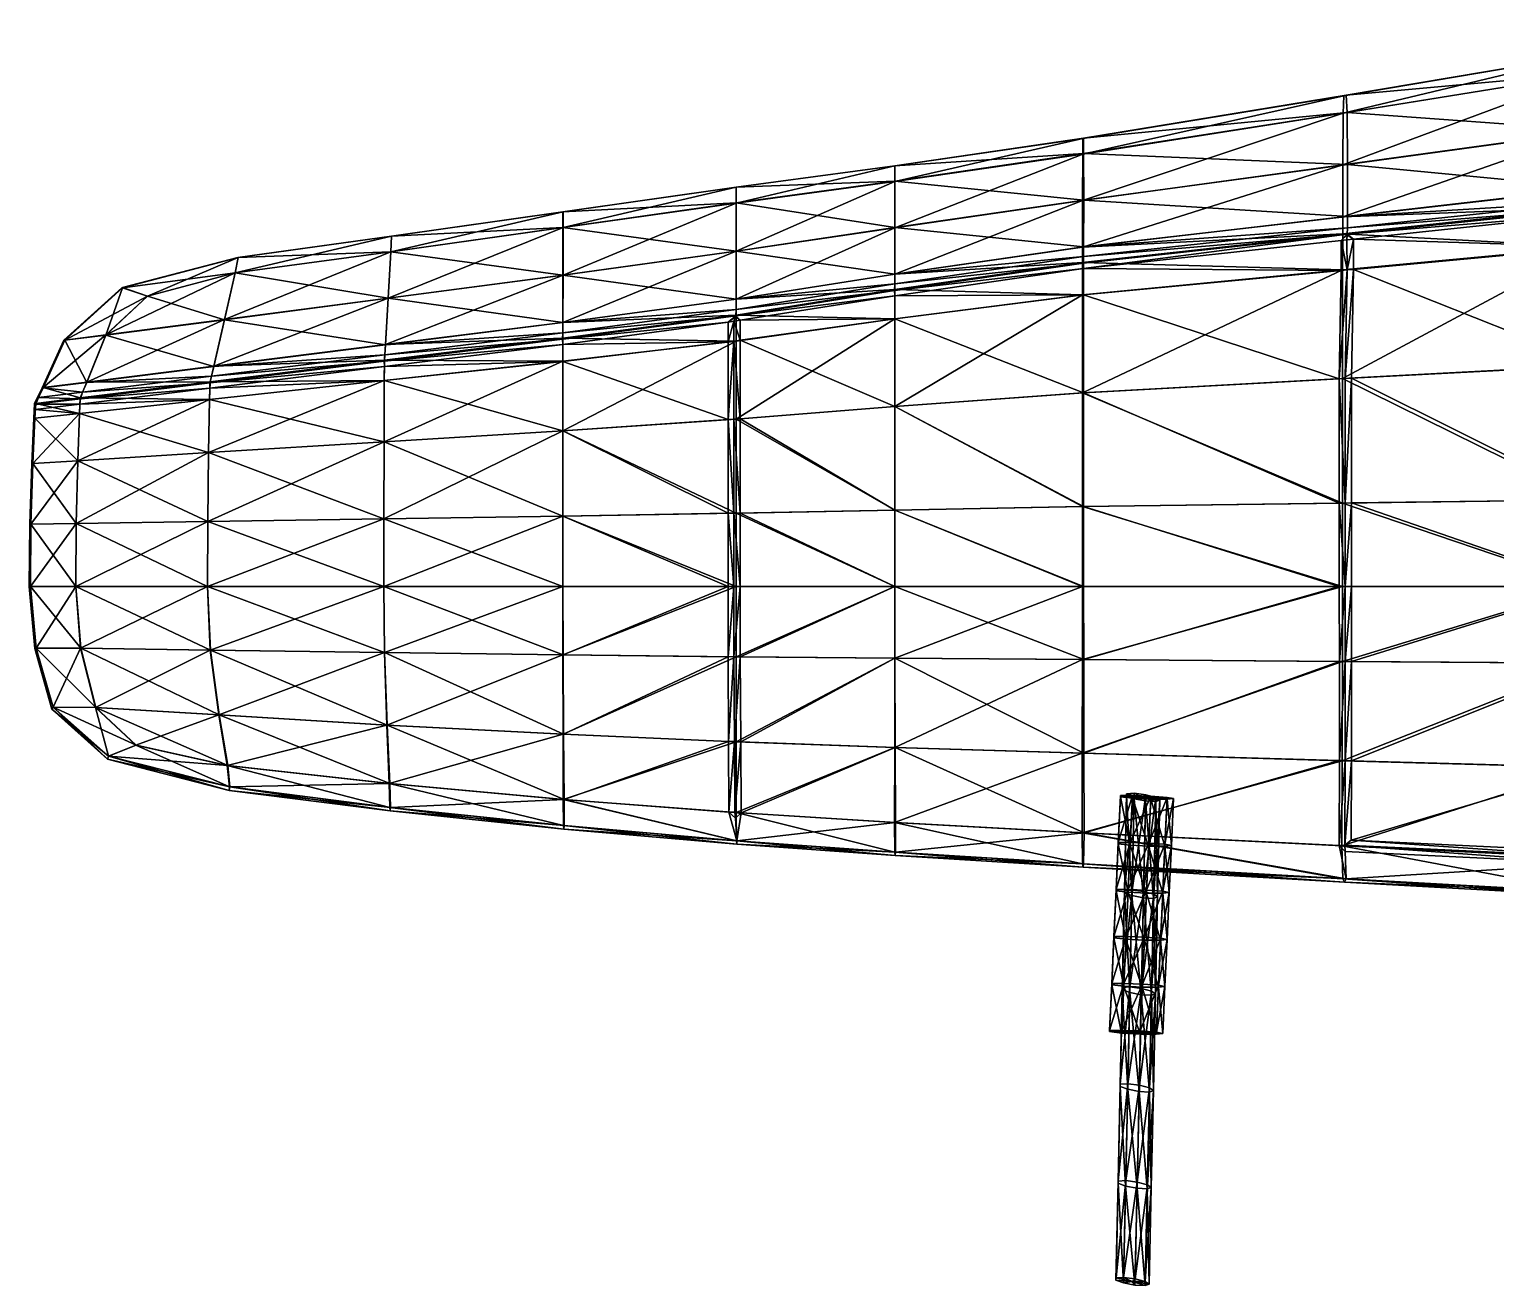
# Model space of a CAD drawing. Header units: centimetres. Extents: x -517 to 535, y -790 to 155.
# Drawn here: x -517 to -159, y -660.5 to -353.7 of the extents above; entities that cross this region are included whole.
import ezdxf

# ---------------------------------------------------------------- set-up
doc = ezdxf.new("R2010")
doc.units = ezdxf.units.CM
doc.layers.get('0').update_dxf_attribs({"color": 194, "true_color": 0x551cb1})

msp = doc.modelspace()

# ---------------------------------------------------------------- meshes
at = {"color": 176, "true_color": 0x080888}
mesh = msp.add_polyface(dxfattribs=at)
corners = [(-196, -369.98, 163.48), (-195.72, -369.93, 163.56), (-135.43, -359.73, 158.82), (-135.86, -359.79, 158.74), (-196.22, -374.22, 161.88), (-136.19, -364.51, 156.84), (-100.77, -353.88, 156.03), (-100.98, -358.73, 153.96), (-100.48, -353.82, 156.13), (-195.43, -369.85, 163.62), (-195.23, -374.03, 164.8), (-134.69, -364.29, 159.99), (-135, -359.65, 158.9), (-100.19, -353.74, 156.21), (-99.99, -358.51, 157.22), (-196.3, -386.86, 157.24), (-136.3, -378.58, 151.32), (-196.3, -399.48, 152.59), (-136.31, -392.62, 145.8), (-101.06, -373.17, 147.94), (-101.07, -387.59, 141.93), (-99.93, -373, 160.13), (-134.59, -378.41, 163.12), (-134.61, -392.55, 166.26), (-99.95, -387.52, 163.05), (-195.17, -386.73, 168.24), (-195.18, -399.44, 171.69), (-101.08, -392.36, 139.84), (-134.61, -395.79, 167.05), (-99.95, -390.79, 163.77), (-100.02, -392.45, 163.14)]
mesh.append_faces([[corners[k] for k in face] for face in [(0, 1, 2, 0), (2, 3, 0, 2), (4, 0, 3, 4), (3, 5, 4, 3), (6, 7, 5, 6), (5, 3, 6, 5), (8, 6, 3, 8), (3, 2, 8, 3), (9, 10, 11, 9), (11, 12, 9, 11), (1, 9, 12, 1), (12, 2, 1, 12), (13, 8, 2, 13), (2, 12, 13, 2), (14, 13, 12, 14), (12, 11, 14, 12), (15, 4, 5, 15), (5, 16, 15, 5), (17, 15, 16, 17), (16, 18, 17, 16), (19, 20, 18, 19), (18, 16, 19, 18), (7, 19, 16, 7), (16, 5, 7, 16), (21, 14, 11, 21), (11, 22, 21, 11), (22, 23, 24, 22), (25, 26, 23, 25), (23, 22, 25, 23), (10, 25, 22, 10), (22, 11, 10, 22), (18, 20, 27, 18), (23, 28, 29, 23), (29, 24, 23, 29), (30, 29, 28, 30)]], dxfattribs={"vtx3": -1, "color": 176})
mesh = msp.add_polyface(dxfattribs=at)
corners = [(-196, -369.98, 163.48), (-196.22, -374.22, 161.88), (-259.8, -384.22, 167.1), (-259.75, -380.42, 168.37), (-195.72, -369.93, 163.56), (-259.68, -380.38, 168.44), (-195.43, -369.85, 163.62), (-259.61, -380.33, 168.48), (-195.23, -374.03, 164.8), (-259.57, -384.08, 169.77), (-196.33, -412.47, 150.86), (-196.34, -439.01, 150.83), (-259.86, -442.5, 158.46), (-196.3, -386.86, 157.24), (-196.3, -399.48, 152.59), (-259.83, -406.89, 159.88), (-259.82, -395.56, 163.5), (-197.14, -439.09, 173.19), (-196.65, -412.61, 173.15), (-259.57, -418.58, 178.8), (-195.17, -386.73, 168.24), (-259.56, -395.47, 173.55), (-195.18, -399.44, 171.69), (-259.58, -406.87, 177.35), (-259.84, -410.63, 158.59), (-196.32, -403.66, 150.95), (-259.86, -418.58, 158.49), (-196.65, -405.3, 173.07), (-259.58, -412.13, 178.72), (-259.58, -409.23, 178.2), (-195.18, -402.22, 172.5), (-195.25, -403.79, 171.96), (-259.64, -410.81, 177.74), (-195.26, -412.48, 172.04), (-195.75, -439.01, 172.08), (-195.75, -469.41, 172.08), (-195.27, -405.15, 171.96), (-195.24, -403.94, 172.07)]
mesh.append_faces([[corners[k] for k in face] for face in [(0, 1, 2, 0), (2, 3, 0, 2), (4, 0, 3, 4), (3, 5, 4, 3), (6, 4, 5, 6), (5, 7, 6, 5), (8, 6, 7, 8), (7, 9, 8, 7), (10, 11, 12, 10), (13, 14, 15, 13), (1, 13, 16, 1), (16, 2, 1, 16), (17, 18, 19, 17), (20, 8, 9, 20), (9, 21, 20, 9), (22, 20, 21, 22), (21, 23, 22, 21), (24, 25, 10, 24), (10, 26, 24, 10), (25, 24, 15, 25), (15, 14, 25, 15), (18, 27, 28, 18), (28, 19, 18, 28), (23, 29, 30, 23), (30, 22, 23, 30), (31, 32, 28, 31), (27, 31, 28, 27), (31, 30, 29, 31), (29, 32, 31, 29), (33, 18, 17, 33), (17, 34, 33, 17), (17, 35, 34, 17), (33, 27, 18, 33), (27, 33, 36, 27), (27, 36, 37, 27)]], dxfattribs={"vtx3": -1, "color": 176})
mesh = msp.add_polyface(dxfattribs=at)
corners = [(-305.65, -387.1, 171.51), (-305.65, -387.08, 171.57), (-259.68, -380.38, 168.44), (-259.75, -380.42, 168.37), (-305.66, -390.89, 170.57), (-259.8, -384.22, 167.1), (-305.66, -387.03, 171.6), (-305.67, -390.79, 172.99), (-259.57, -384.08, 169.77), (-259.61, -380.33, 168.48), (-305.69, -445.83, 164.15), (-305.69, -424.41, 164.19), (-259.86, -418.58, 158.49), (-259.86, -442.5, 158.46), (-196.33, -412.47, 150.86), (-305.65, -402.22, 167.92), (-259.82, -395.56, 163.5), (-305.66, -413.53, 165.26), (-259.83, -406.89, 159.88), (-196.3, -386.86, 157.24), (-259.57, -418.58, 178.8), (-259.57, -442.5, 178.83), (-197.14, -439.09, 173.19), (-305.7, -424.41, 182.86), (-305.69, -445.83, 182.89), (-305.68, -402.16, 177.13), (-305.7, -413.54, 181.29), (-259.58, -406.87, 177.35), (-259.56, -395.47, 173.55), (-305.67, -417.28, 164.28), (-259.84, -410.63, 158.59), (-259.58, -412.13, 178.72), (-305.7, -418.8, 182.79), (-305.7, -415.9, 182.22), (-259.58, -409.23, 178.2), (-305.75, -417.49, 181.81), (-259.64, -410.81, 177.74)]
mesh.append_faces([[corners[k] for k in face] for face in [(0, 1, 2, 0), (2, 3, 0, 2), (4, 0, 3, 4), (3, 5, 4, 3), (6, 7, 8, 6), (8, 9, 6, 8), (1, 6, 9, 1), (9, 2, 1, 9), (10, 11, 12, 10), (12, 13, 10, 12), (13, 12, 14, 13), (15, 4, 5, 15), (5, 16, 15, 5), (17, 15, 16, 17), (16, 18, 17, 16), (18, 16, 19, 18), (20, 21, 22, 20), (23, 24, 21, 23), (21, 20, 23, 21), (25, 26, 27, 25), (27, 28, 25, 27), (7, 25, 28, 7), (28, 8, 7, 28), (29, 30, 12, 29), (12, 11, 29, 12), (30, 29, 17, 30), (17, 18, 30, 17), (20, 31, 32, 20), (32, 23, 20, 32), (26, 33, 34, 26), (34, 27, 26, 34), (35, 32, 31, 35), (31, 36, 35, 31), (36, 34, 33, 36), (33, 35, 36, 33)]], dxfattribs={"vtx3": -1, "color": 176})
mesh = msp.add_polyface(dxfattribs=at)
corners = [(-305.65, -387.1, 171.51), (-305.66, -390.89, 170.57), (-344.41, -396.21, 173.34), (-344.41, -392.31, 173.95), (-305.65, -387.08, 171.57), (-344.41, -392.29, 174), (-305.66, -387.03, 171.6), (-344.42, -392.25, 174.02), (-305.67, -390.79, 172.99), (-344.42, -396.13, 175.52), (-305.69, -424.41, 164.19), (-305.69, -445.83, 164.15), (-344.45, -448.94, 169.09), (-344.45, -429.85, 169.13), (-305.65, -402.22, 167.92), (-305.66, -413.53, 165.26), (-344.42, -419.61, 169.89), (-344.41, -407.91, 171.63), (-305.69, -445.83, 182.89), (-305.7, -424.41, 182.86), (-343.46, -429.65, 186.03), (-343.46, -448.83, 186.06), (-305.68, -402.16, 177.13), (-344.44, -407.88, 179.98), (-305.7, -413.54, 181.29), (-344.45, -419.64, 184.47), (-344.43, -423.49, 169.23), (-305.67, -417.28, 164.28), (-305.7, -418.8, 182.79), (-343.46, -424.78, 185.95), (-344.45, -422.13, 185.49), (-305.7, -415.9, 182.22), (-305.75, -417.49, 181.81), (-344.5, -423.72, 185.1), (-344.56, -423.88, 185.22), (-345.02, -429.86, 185.17), (-345.02, -448.94, 185.2)]
mesh.append_faces([[corners[k] for k in face] for face in [(0, 1, 2, 0), (2, 3, 0, 2), (4, 0, 3, 4), (3, 5, 4, 3), (6, 4, 5, 6), (5, 7, 6, 5), (8, 6, 7, 8), (7, 9, 8, 7), (10, 11, 12, 10), (12, 13, 10, 12), (14, 15, 16, 14), (16, 17, 14, 16), (1, 14, 17, 1), (17, 2, 1, 17), (18, 19, 20, 18), (20, 21, 18, 20), (22, 8, 9, 22), (9, 23, 22, 9), (24, 22, 23, 24), (23, 25, 24, 23), (26, 27, 10, 26), (10, 13, 26, 10), (27, 26, 16, 27), (16, 15, 27, 16), (19, 28, 29, 19), (29, 20, 19, 29), (25, 30, 31, 25), (31, 24, 25, 31), (28, 32, 33, 28), (29, 33, 34, 29), (28, 33, 29, 28), (32, 31, 30, 32), (30, 33, 32, 30), (35, 21, 20, 35), (21, 35, 36, 21)]], dxfattribs={"vtx3": -1, "color": 176})
mesh = msp.add_polyface(dxfattribs=at)
corners = [(-386.71, -398.3, 176.76), (-386.71, -398.29, 176.8), (-344.41, -392.29, 174), (-344.41, -392.31, 173.95), (-386.71, -402.16, 176.48), (-344.41, -396.21, 173.34), (-386.72, -398.26, 176.81), (-386.72, -402.11, 178.38), (-344.42, -396.13, 175.52), (-344.42, -392.25, 174.02), (-344.45, -429.85, 169.13), (-344.45, -448.94, 169.09), (-386.75, -451.78, 174.47), (-386.71, -413.73, 175.73), (-344.41, -407.91, 171.63), (-386.72, -425.3, 174.95), (-344.42, -419.61, 169.89), (-346.41, -449.04, 186.3), (-346.41, -430.03, 186.27), (-386.75, -434.81, 189.61), (-344.45, -419.64, 184.47), (-344.44, -407.88, 179.98), (-386.74, -413.73, 183.1), (-386.73, -429.15, 174.6), (-344.43, -423.49, 169.23), (-386.75, -434.8, 174.5), (-346.41, -425.22, 186.2), (-386.75, -430.68, 189.54), (-344.45, -422.13, 185.49), (-386.75, -425.35, 187.85), (-386.8, -429.4, 188.56), (-344.5, -423.72, 185.1), (-344.56, -423.88, 185.22), (-386.75, -427.82, 188.92), (-345.02, -429.86, 185.17), (-345.02, -448.94, 185.2), (-345.02, -425.03, 185.1), (-343.46, -429.65, 186.03), (-343.46, -424.78, 185.95)]
mesh.append_faces([[corners[k] for k in face] for face in [(0, 1, 2, 0), (2, 3, 0, 2), (4, 0, 3, 4), (3, 5, 4, 3), (6, 7, 8, 6), (8, 9, 6, 8), (1, 6, 9, 1), (9, 2, 1, 9), (10, 11, 12, 10), (13, 4, 5, 13), (5, 14, 13, 5), (15, 13, 14, 15), (14, 16, 15, 14), (17, 18, 19, 17), (20, 21, 22, 20), (21, 8, 7, 21), (23, 24, 10, 23), (10, 25, 23, 10), (24, 23, 15, 24), (15, 16, 24, 15), (18, 26, 27, 18), (28, 20, 29, 28), (26, 30, 27, 26), (26, 31, 30, 26), (32, 31, 26, 32), (31, 28, 33, 31), (34, 18, 17, 34), (17, 35, 34, 17), (36, 26, 18, 36), (18, 34, 36, 18), (36, 37, 38, 36), (37, 36, 34, 37), (26, 36, 32, 26), (32, 36, 38, 32)]], dxfattribs={"vtx3": -1, "color": 176})
mesh = msp.add_polyface(dxfattribs=at)
corners = [(-196.34, -439.01, 150.83), (-196.33, -412.47, 150.86), (-136.34, -406.88, 143.78), (-136.35, -435.81, 143.75), (-101.1, -402.58, 139.75), (-101.1, -433.36, 139.71), (-134.6, -406.87, 167.5), (-134.6, -435.81, 167.53), (-99.94, -433.36, 164.24), (-193.7, -412.34, 172.89), (-194.19, -438.94, 172.92), (-136.32, -397.26, 143.87), (-101.08, -392.36, 139.84), (-136.31, -392.62, 145.8), (-196.32, -403.66, 150.95), (-196.3, -399.48, 152.59), (-134.6, -398.74, 167.41), (-193.71, -404.98, 172.81), (-195.18, -399.44, 171.69), (-195.18, -402.22, 172.5), (-134.61, -395.79, 167.05), (-134.61, -392.55, 166.26), (-99.94, -402.58, 164.21), (-195.24, -403.94, 172.07), (-195.25, -403.79, 171.96), (-196.65, -405.3, 173.07), (-134.68, -397.37, 166.43), (-99.95, -393.9, 164.13), (-100.02, -392.45, 163.14), (-195.75, -439.01, 172.08), (-195.75, -469.41, 172.08), (-195.26, -412.48, 172.04), (-195.27, -405.15, 171.96)]
mesh.append_faces([[corners[k] for k in face] for face in [(0, 1, 2, 0), (2, 3, 0, 2), (4, 5, 3, 4), (3, 2, 4, 3), (6, 7, 8, 6), (7, 6, 9, 7), (9, 10, 7, 9), (11, 12, 4, 11), (4, 2, 11, 4), (12, 11, 13, 12), (14, 11, 2, 14), (2, 1, 14, 2), (11, 14, 15, 11), (15, 13, 11, 15), (6, 16, 17, 6), (17, 9, 6, 17), (18, 19, 20, 18), (20, 21, 18, 20), (16, 6, 22, 16), (23, 24, 25, 23), (16, 26, 24, 16), (17, 24, 23, 17), (16, 24, 17, 16), (26, 20, 19, 26), (19, 24, 26, 19), (26, 16, 27, 26), (27, 28, 26, 27), (20, 26, 28, 20), (10, 29, 30, 10), (29, 10, 9, 29), (9, 31, 29, 9), (31, 9, 17, 31), (17, 32, 31, 17), (23, 32, 17, 23)]], dxfattribs={"vtx3": -1, "color": 176})
mesh = msp.add_polyface(dxfattribs=at)
corners = [(-386.71, -398.3, 176.76), (-386.71, -402.16, 176.48), (-428.76, -408.04, 179.61), (-428.58, -404.28, 179.54), (-386.71, -398.29, 176.8), (-428.61, -404.28, 179.58), (-386.72, -398.26, 176.81), (-428.59, -404.26, 179.57), (-386.72, -402.11, 178.38), (-428.77, -408.03, 181.2), (-386.75, -434.8, 174.5), (-386.75, -451.78, 174.47), (-430.41, -454.45, 180.03), (-344.45, -429.85, 169.13), (-386.71, -413.73, 175.73), (-386.72, -425.3, 174.95), (-430.07, -430.72, 180.15), (-429.41, -419.38, 179.89), (-386.75, -434.81, 189.61), (-386.75, -451.78, 189.64), (-346.41, -449.04, 186.3), (-430.36, -439.49, 192.88), (-386.74, -413.73, 183.1), (-386.75, -425.35, 187.85), (-344.45, -419.64, 184.47), (-344.44, -407.88, 179.98), (-429.43, -419.41, 186.11), (-430.1, -430.79, 191.06), (-430.31, -434.49, 180.15), (-386.73, -429.15, 174.6), (-430.35, -439.48, 180.06), (-386.75, -430.68, 189.54), (-430.34, -436.04, 192.82), (-346.41, -430.03, 186.27), (-386.75, -427.82, 188.92), (-344.45, -422.13, 185.49), (-430.25, -433.18, 192.16), (-386.8, -429.4, 188.56), (-430.37, -434.76, 191.83), (-344.5, -423.72, 185.1)]
mesh.append_faces([[corners[k] for k in face] for face in [(0, 1, 2, 0), (2, 3, 0, 2), (4, 0, 3, 4), (3, 5, 4, 3), (6, 4, 5, 6), (5, 7, 6, 5), (8, 6, 7, 8), (7, 9, 8, 7), (10, 11, 12, 10), (11, 10, 13, 11), (14, 15, 16, 14), (16, 17, 14, 16), (1, 14, 17, 1), (17, 2, 1, 17), (18, 19, 20, 18), (19, 18, 21, 19), (22, 23, 24, 22), (8, 22, 25, 8), (22, 8, 9, 22), (9, 26, 22, 9), (23, 22, 26, 23), (26, 27, 23, 26), (28, 29, 10, 28), (10, 30, 28, 10), (29, 28, 16, 29), (16, 15, 29, 16), (18, 31, 32, 18), (31, 18, 33, 31), (23, 34, 35, 23), (27, 36, 34, 27), (34, 23, 27, 34), (31, 37, 38, 31), (34, 37, 39, 34), (37, 34, 36, 37), (36, 38, 37, 36)]], dxfattribs={"vtx3": -1, "color": 176})
mesh = msp.add_polyface(dxfattribs=at)
corners = [(-466.05, -409.41, 181.91), (-466.16, -409.43, 181.96), (-428.61, -404.28, 179.58), (-428.58, -404.28, 179.54), (-466.77, -413.18, 182.33), (-428.76, -408.04, 179.61), (-466.05, -409.42, 181.94), (-466.78, -413.21, 183.6), (-428.77, -408.03, 181.2), (-428.59, -404.26, 179.57), (-430.35, -439.48, 180.06), (-430.41, -454.45, 180.03), (-473.25, -457.09, 185.53), (-386.75, -434.8, 174.5), (-469.34, -424.58, 183.78), (-429.41, -419.38, 179.89), (-471.98, -435.99, 185.23), (-430.07, -430.72, 180.15), (-430.36, -439.49, 192.88), (-430.41, -454.45, 192.91), (-386.75, -451.78, 189.64), (-473.02, -444.12, 195.59), (-473.25, -457.09, 195.62), (-469.37, -424.65, 188.65), (-472.01, -436.07, 193.74), (-430.1, -430.79, 191.06), (-429.43, -419.41, 186.11), (-472.9, -439.78, 185.64), (-430.31, -434.49, 180.15), (-473.02, -444.1, 185.56), (-430.34, -436.04, 192.82), (-472.96, -441.33, 195.54), (-472.59, -438.44, 194.86), (-430.25, -433.18, 192.16), (-386.75, -434.81, 189.61), (-472.95, -440.05, 194.56), (-430.37, -434.76, 191.83), (-386.75, -430.68, 189.54)]
mesh.append_faces([[corners[k] for k in face] for face in [(0, 1, 2, 0), (2, 3, 0, 2), (4, 0, 3, 4), (3, 5, 4, 3), (6, 7, 8, 6), (8, 9, 6, 8), (1, 6, 9, 1), (9, 2, 1, 9), (10, 11, 12, 10), (11, 10, 13, 11), (14, 4, 5, 14), (5, 15, 14, 5), (16, 14, 15, 16), (15, 17, 16, 15), (18, 19, 20, 18), (21, 22, 19, 21), (19, 18, 21, 19), (23, 24, 25, 23), (25, 26, 23, 25), (7, 23, 26, 7), (26, 8, 7, 26), (27, 28, 10, 27), (10, 29, 27, 10), (28, 27, 16, 28), (16, 17, 28, 16), (18, 30, 31, 18), (31, 21, 18, 31), (24, 32, 33, 24), (33, 25, 24, 33), (30, 18, 34, 30), (35, 31, 30, 35), (30, 36, 35, 30), (36, 33, 32, 36), (32, 35, 36, 32), (36, 30, 37, 36)]], dxfattribs={"vtx3": -1, "color": 176})
mesh = msp.add_polyface(dxfattribs=at)
corners = [(-466.05, -409.41, 181.91), (-466.77, -413.18, 182.33), (-488.21, -418.86, 184.55), (-494.26, -416.81, 184.62), (-466.16, -409.43, 181.96), (-494.45, -416.85, 184.9), (-466.05, -409.42, 181.94), (-494.26, -416.85, 185.08), (-466.78, -413.21, 183.6), (-488.22, -418.91, 186.08), (-473.25, -457.09, 185.53), (-473.02, -444.1, 185.56), (-430.35, -439.48, 180.06), (-469.34, -424.58, 183.78), (-471.98, -435.99, 185.23), (-502.99, -439.89, 189.36), (-498.37, -428.33, 186.83), (-469.37, -424.65, 188.65), (-498.39, -428.4, 190.18), (-472.01, -436.07, 193.74), (-503.02, -439.96, 195.19), (-508.36, -429.66, 190.15), (-508.35, -429.61, 188.45), (-508.58, -429.65, 189.33), (-504.59, -443.73, 190.15), (-472.9, -439.78, 185.64), (-504.79, -447.55, 190.09), (-473.02, -444.12, 195.59), (-472.96, -441.33, 195.54), (-504.69, -445.27, 196.94), (-504.8, -447.56, 196.98), (-504.02, -442.36, 196.27), (-472.59, -438.44, 194.86), (-504.58, -443.99, 195.96), (-472.95, -440.05, 194.56)]
mesh.append_faces([[corners[k] for k in face] for face in [(0, 1, 2, 0), (2, 3, 0, 2), (4, 0, 3, 4), (3, 5, 4, 3), (6, 4, 5, 6), (5, 7, 6, 5), (8, 6, 7, 8), (7, 9, 8, 7), (10, 11, 12, 10), (13, 14, 15, 13), (15, 16, 13, 15), (1, 13, 16, 1), (16, 2, 1, 16), (17, 8, 9, 17), (9, 18, 17, 9), (19, 17, 18, 19), (18, 20, 19, 18), (7, 21, 18, 7), (18, 9, 7, 18), (21, 7, 5, 21), (3, 22, 23, 3), (22, 3, 2, 22), (2, 16, 22, 2), (24, 25, 11, 24), (11, 26, 24, 11), (25, 24, 15, 25), (15, 14, 25, 15), (27, 28, 29, 27), (29, 30, 27, 29), (20, 31, 32, 20), (32, 19, 20, 32), (33, 29, 28, 33), (28, 34, 33, 28), (34, 32, 31, 34), (31, 33, 34, 31)]], dxfattribs={"vtx3": -1, "color": 176})
mesh = msp.add_polyface(dxfattribs=at)
corners = [(-508.36, -429.66, 190.15), (-513.67, -441.26, 194.69), (-503.02, -439.96, 195.19), (-498.39, -428.4, 190.18), (-494.45, -416.85, 184.9), (-508.58, -429.65, 189.33), (-513.9, -441.24, 193.22), (-508.35, -429.61, 188.45), (-513.65, -441.22, 191.73), (-494.26, -416.81, 184.62), (-498.37, -428.33, 186.83), (-502.99, -439.89, 189.36), (-515.49, -445.06, 192.8), (-504.59, -443.73, 190.15), (-504.79, -447.55, 190.09), (-515.72, -448.7, 192.77), (-515.75, -445.07, 194.52), (-515.98, -448.7, 194.52), (-515.6, -446.58, 196.25), (-515.71, -445.07, 194.77), (-515.73, -448.7, 196.27), (-504.8, -447.56, 196.98), (-504.69, -445.27, 196.94), (-514.82, -443.65, 195.66), (-504.02, -442.36, 196.27), (-515.42, -445.3, 195.29), (-504.58, -443.99, 195.96)]
mesh.append_faces([[corners[k] for k in face] for face in [(0, 1, 2, 0), (2, 3, 0, 2), (4, 5, 0, 4), (1, 0, 5, 1), (5, 6, 1, 5), (7, 8, 6, 7), (6, 5, 7, 6), (5, 4, 9, 5), (8, 7, 10, 8), (10, 11, 8, 10), (12, 13, 14, 12), (14, 15, 12, 14), (16, 12, 15, 16), (15, 17, 16, 15), (12, 16, 6, 12), (6, 8, 12, 6), (13, 12, 8, 13), (8, 11, 13, 8), (16, 18, 19, 16), (20, 18, 16, 20), (17, 20, 16, 17), (21, 22, 18, 21), (18, 20, 21, 18), (1, 23, 24, 1), (24, 2, 1, 24), (1, 6, 16, 1), (23, 16, 19, 23), (1, 16, 23, 1), (18, 25, 19, 18), (25, 18, 22, 25), (22, 26, 25, 22), (26, 24, 23, 26), (23, 25, 26, 23), (19, 25, 23, 19)]], dxfattribs={"vtx3": -1, "color": 176})
mesh = msp.add_polyface(dxfattribs=at)
corners = [(-196.49, -553.13, 155.13), (-136.56, -556.02, 148.73), (-136.21, -564.47, 152.53), (-134.83, -557.38, 164.13), (-195.67, -554.5, 169.5), (-195.49, -561.17, 166.74), (-196.48, -532.33, 152.71), (-196.37, -508.1, 151.3), (-136.39, -508.51, 144.3), (-136.54, -533.98, 145.97), (-136.35, -489.78, 143.75), (-196.34, -469.41, 150.83), (-136.35, -468.61, 143.75), (-196.34, -489.78, 150.83), (-196.34, -439.01, 150.83), (-136.35, -435.81, 143.75), (-134.62, -533.98, 166.53), (-194.16, -532.37, 171.79), (-194.23, -551.72, 170.06), (-134.75, -554.54, 164.82), (-134.6, -508.51, 167.28), (-194.18, -508.11, 172.64), (-135.08, -489.78, 167.53), (-194.19, -489.78, 172.92), (-134.6, -468.61, 167.53), (-194.19, -469.39, 172.92), (-134.6, -435.81, 167.53), (-194.19, -438.94, 172.92), (-195.79, -552.97, 169.1), (-134.84, -555.79, 163.75), (-195.72, -532.27, 170.95), (-195.74, -508.08, 171.8), (-195.75, -489.77, 172.08), (-195.75, -469.41, 172.08), (-129, -552.32, 159.15), (-129.54, -564.05, 155.23), (-129.53, -563.79, 159.8), (-129.02, -552.58, 154.57)]
mesh.append_faces([[corners[k] for k in face] for face in [(0, 1, 2, 0), (3, 4, 5, 3), (6, 7, 8, 6), (8, 9, 6, 8), (0, 6, 9, 0), (9, 1, 0, 9), (10, 11, 12, 10), (11, 10, 13, 11), (7, 13, 10, 7), (10, 8, 7, 10), (12, 14, 15, 12), (14, 12, 11, 14), (16, 17, 18, 16), (18, 19, 16, 18), (20, 21, 17, 20), (17, 16, 20, 17), (22, 23, 21, 22), (21, 20, 22, 21), (22, 24, 25, 22), (25, 23, 22, 25), (24, 26, 27, 24), (27, 25, 24, 27), (28, 4, 3, 28), (3, 29, 28, 3), (17, 30, 28, 17), (18, 28, 29, 18), (29, 19, 18, 29), (30, 17, 21, 30), (21, 31, 30, 21), (31, 21, 23, 31), (23, 32, 31, 23), (25, 33, 32, 25), (33, 25, 27, 33), (34, 35, 36, 34), (34, 37, 35, 34)]], dxfattribs={"vtx3": -1, "color": 176})
mesh = msp.add_polyface(dxfattribs=at)
corners = [(-196.24, -561.17, 158.64), (-259.87, -557.48, 165.17), (-259.96, -549.9, 162.01), (-196.49, -553.13, 155.13), (-195.49, -561.17, 166.74), (-259.57, -557.48, 172.61), (-259.72, -558.3, 168.89), (-197.18, -553.05, 170.19), (-259.48, -549.9, 175.71), (-195.67, -554.5, 169.5), (-196.48, -532.33, 152.71), (-196.37, -508.1, 151.3), (-259.94, -530.48, 159.96), (-196.34, -489.78, 150.83), (-259.88, -507.64, 158.83), (-259.86, -470.28, 158.46), (-196.34, -469.41, 150.83), (-259.86, -442.5, 158.46), (-196.34, -439.01, 150.83), (-259.5, -530.48, 177.58), (-197.11, -532.29, 172.05), (-197.13, -508.09, 172.9), (-259.55, -507.64, 178.52), (-259.57, -470.28, 178.83), (-197.14, -489.78, 173.19), (-197.14, -469.43, 173.19), (-259.57, -489.78, 178.83), (-197.14, -439.09, 173.19), (-259.57, -442.5, 178.83), (-195.79, -552.97, 169.1), (-194.23, -551.72, 170.06), (-194.16, -532.37, 171.79), (-195.74, -508.08, 171.8), (-195.72, -532.27, 170.95), (-195.75, -489.77, 172.08), (-194.19, -489.78, 172.92), (-194.19, -469.39, 172.92), (-195.75, -469.41, 172.08), (-237.63, -541.57, 167.21), (-239.71, -552.73, 172.16), (-238.15, -553.04, 167.87), (-239.18, -541.26, 171.51), (-239.21, -541.74, 162.92), (-240.23, -564.2, 172.81), (-238.68, -564.52, 168.52)]
mesh.append_faces([[corners[k] for k in face] for face in [(0, 1, 2, 0), (2, 3, 0, 2), (4, 5, 6, 4), (7, 8, 4, 7), (7, 4, 9, 7), (10, 3, 2, 10), (11, 10, 12, 11), (13, 11, 14, 13), (13, 15, 16, 13), (16, 17, 18, 16), (19, 20, 21, 19), (21, 22, 19, 21), (8, 7, 20, 8), (20, 19, 8, 20), (23, 24, 25, 23), (24, 23, 26, 24), (22, 21, 24, 22), (24, 26, 22, 24), (25, 27, 28, 25), (9, 29, 7, 9), (29, 30, 31, 29), (32, 21, 20, 32), (20, 33, 32, 20), (33, 20, 7, 33), (7, 29, 33, 7), (34, 35, 36, 34), (34, 25, 24, 34), (25, 34, 37, 25), (34, 24, 21, 34), (21, 32, 34, 21), (37, 27, 25, 37), (38, 39, 40, 38), (38, 41, 39, 38), (42, 38, 40, 42), (40, 43, 44, 40)]], dxfattribs={"vtx3": -1, "color": 176})
mesh = msp.add_polyface(dxfattribs=at)
corners = [(-305.72, -529.08, 165.35), (-305.73, -547.44, 167.1), (-344.41, -544.99, 171.49), (-344.44, -527.68, 170.02), (-305.7, -507.29, 164.45), (-344.45, -506.94, 169.33), (-259.88, -507.64, 158.83), (-259.94, -530.48, 159.96), (-305.69, -489.78, 164.15), (-344.45, -489.78, 169.09), (-344.45, -471.89, 169.09), (-305.69, -471.11, 164.15), (-259.86, -489.78, 158.46), (-259.86, -470.28, 158.46), (-344.45, -448.94, 169.09), (-305.69, -445.83, 164.15), (-259.86, -442.5, 158.46), (-305.67, -507.29, 182.56), (-305.58, -529.08, 181.56), (-259.5, -530.48, 177.58), (-259.55, -507.64, 178.52), (-343.32, -527.73, 184.68), (-343.43, -506.95, 185.71), (-343.23, -545.08, 182.86), (-305.69, -489.78, 182.89), (-259.57, -489.78, 178.83), (-305.69, -471.11, 182.89), (-259.57, -470.28, 178.83), (-343.46, -471.86, 186.06), (-343.46, -489.78, 186.06), (-305.69, -445.83, 182.89), (-259.57, -442.5, 178.83), (-343.46, -448.83, 186.06)]
mesh.append_faces([[corners[k] for k in face] for face in [(0, 1, 2, 0), (2, 3, 0, 2), (4, 0, 3, 4), (3, 5, 4, 3), (0, 4, 6, 0), (6, 7, 0, 6), (1, 0, 7, 1), (8, 4, 5, 8), (5, 9, 8, 5), (8, 10, 11, 8), (12, 11, 13, 12), (11, 12, 8, 11), (4, 8, 12, 4), (12, 6, 4, 12), (14, 11, 10, 14), (11, 14, 15, 11), (13, 15, 16, 13), (15, 13, 11, 15), (17, 18, 19, 17), (19, 20, 17, 19), (21, 18, 17, 21), (17, 22, 21, 17), (18, 21, 23, 18), (24, 17, 20, 24), (20, 25, 24, 20), (26, 24, 25, 26), (25, 27, 26, 25), (24, 26, 28, 24), (28, 29, 24, 28), (22, 17, 24, 22), (24, 29, 22, 24), (30, 26, 27, 30), (27, 31, 30, 27), (26, 30, 32, 26), (32, 28, 26, 32)]], dxfattribs={"vtx3": -1, "color": 176})
mesh = msp.add_polyface(dxfattribs=at)
corners = [(-259.96, -549.9, 162.01), (-259.94, -530.48, 159.96), (-196.48, -532.33, 152.71), (-259.88, -507.64, 158.83), (-196.37, -508.1, 151.3), (-259.86, -489.78, 158.46), (-196.34, -489.78, 150.83), (-259.86, -470.28, 158.46), (-259.86, -442.5, 158.46), (-196.34, -469.41, 150.83), (-259.57, -442.5, 178.83), (-259.57, -470.28, 178.83), (-197.14, -469.43, 173.19), (-244.32, -541.26, 167.21), (-239.18, -541.26, 171.51), (-237.63, -541.57, 167.21), (-243.14, -540.94, 173.8), (-247.65, -540.78, 173.01), (-250.6, -540.85, 169.5), (-250.61, -541.11, 164.93), (-247.68, -541.44, 161.42), (-243.18, -541.69, 160.63), (-239.21, -541.74, 162.92), (-243.67, -552.42, 174.45), (-248.18, -552.26, 173.66), (-251.13, -552.32, 170.15), (-248.21, -552.91, 162.08), (-243.7, -553.16, 161.28), (-239.73, -553.22, 163.57), (-245.17, -541.26, 169.14), (-241.96, -541.27, 171.83), (-240.99, -541.93, 169.14), (-244.42, -540.61, 173.26), (-247.24, -540.26, 172.76), (-249.09, -540.37, 170.57), (-249.1, -540.91, 167.71), (-247.27, -541.61, 165.52), (-244.46, -542.15, 165.02), (-241.98, -542.28, 166.45), (-247.76, -563.9, 173.17), (-249.6, -564.02, 170.98), (-249.62, -564.55, 168.12)]
mesh.append_faces([[corners[k] for k in face] for face in [(0, 1, 2, 0), (1, 3, 4, 1), (3, 5, 6, 3), (7, 6, 5, 7), (8, 9, 7, 8), (10, 11, 12, 10), (13, 14, 15, 13), (13, 16, 14, 13), (13, 17, 16, 13), (13, 18, 17, 13), (13, 19, 18, 13), (13, 20, 19, 13), (13, 21, 20, 13), (13, 22, 21, 13), (13, 15, 22, 13), (14, 16, 23, 14), (16, 24, 23, 16), (16, 17, 24, 16), (17, 25, 24, 17), (17, 18, 25, 17), (19, 20, 26, 19), (20, 21, 27, 20), (21, 22, 28, 21), (29, 30, 31, 29), (29, 32, 30, 29), (29, 33, 32, 29), (29, 34, 33, 29), (29, 35, 34, 29), (29, 36, 35, 29), (29, 37, 36, 29), (29, 38, 37, 29), (29, 31, 38, 29), (32, 33, 39, 32), (33, 34, 40, 33), (34, 35, 41, 34)]], dxfattribs={"vtx3": -1, "color": 176})
mesh = msp.add_polyface(dxfattribs=at)
corners = [(-473.47, -473.93, 185.53), (-473.55, -489.78, 185.53), (-505.72, -489.78, 190.07), (-505.59, -474.42, 190.07), (-473.25, -457.09, 185.53), (-505.2, -459.06, 190.07), (-504.79, -447.55, 190.09), (-473.02, -444.1, 185.56), (-473.55, -489.78, 195.62), (-473.47, -473.93, 195.62), (-505.59, -474.42, 197), (-505.72, -489.78, 197), (-504.8, -447.56, 196.98), (-505.2, -459.06, 197), (-473.25, -457.09, 195.62), (-516.64, -474.58, 196.28), (-516.79, -489.78, 196.28), (-516.89, -474.58, 194.52), (-517.04, -489.78, 194.52), (-515.4, -504.84, 196.01), (-516.79, -489.78, 192.76), (-516.64, -474.58, 192.76), (-515.41, -504.84, 192.61), (-516.19, -459.71, 196.28), (-515.73, -448.7, 196.27), (-515.98, -448.7, 194.52), (-516.45, -459.71, 194.52), (-516.19, -459.71, 192.76), (-515.72, -448.7, 192.77)]
mesh.append_faces([[corners[k] for k in face] for face in [(0, 1, 2, 0), (2, 3, 0, 2), (4, 0, 3, 4), (3, 5, 4, 3), (5, 6, 7, 5), (8, 9, 10, 8), (10, 11, 8, 10), (12, 13, 14, 12), (13, 10, 9, 13), (15, 16, 11, 15), (11, 10, 15, 11), (16, 15, 17, 16), (17, 18, 16, 17), (19, 16, 18, 19), (17, 20, 18, 17), (20, 17, 21, 20), (20, 21, 3, 20), (3, 2, 20, 3), (22, 20, 2, 22), (23, 15, 10, 23), (10, 13, 23, 10), (24, 23, 13, 24), (13, 12, 24, 13), (23, 24, 25, 23), (25, 26, 23, 25), (15, 23, 26, 15), (26, 17, 15, 26), (26, 21, 17, 26), (21, 26, 27, 21), (25, 27, 26, 25), (27, 25, 28, 27), (27, 28, 6, 27), (6, 5, 27, 6), (21, 27, 5, 21), (5, 3, 21, 5)]], dxfattribs={"vtx3": -1, "color": 176})
mesh = msp.add_polyface(dxfattribs=at)
corners = [(-468.16, -538.72, 187.31), (-497.73, -531.2, 190.62), (-491.01, -528.55, 188.9), (-468.69, -533.49, 185.93), (-428.97, -543.74, 183), (-429.15, -537.88, 181.16), (-428.95, -544.57, 185.35), (-468.25, -539.55, 189.15), (-428.87, -543.74, 187.71), (-468.08, -538.72, 190.99), (-429, -537.88, 189.82), (-468.58, -533.49, 192.72), (-470.74, -521.11, 185.5), (-472.85, -505.3, 185.52), (-500.88, -519.32, 189.71), (-430.29, -505.92, 180.1), (-429.72, -523.62, 180.34), (-473.55, -489.78, 185.53), (-504.51, -504.85, 189.98), (-473.47, -473.93, 185.53), (-430.47, -473.27, 180.03), (-430.49, -489.78, 180.03), (-473.02, -444.1, 185.56), (-473.25, -457.09, 185.53), (-505.2, -459.06, 190.07), (-430.41, -454.45, 180.03), (-470.67, -521.11, 194.22), (-472.83, -505.3, 195.27), (-429.62, -523.62, 191.48), (-504.5, -504.85, 196.67), (-500.83, -519.32, 195.7), (-473.55, -489.78, 195.62), (-430.27, -505.92, 192.55), (-430.49, -489.78, 192.91), (-473.47, -473.93, 195.62), (-430.47, -473.27, 192.91), (-505.72, -489.78, 197), (-473.25, -457.09, 195.62), (-430.41, -454.45, 192.91), (-473.02, -444.12, 195.59), (-504.8, -447.56, 196.98), (-505.2, -459.06, 197)]
mesh.append_faces([[corners[k] for k in face] for face in [(0, 1, 2, 0), (2, 3, 0, 2), (4, 0, 3, 4), (3, 5, 4, 3), (0, 4, 6, 0), (6, 7, 0, 6), (8, 9, 7, 8), (7, 6, 8, 7), (9, 8, 10, 9), (10, 11, 9, 10), (12, 3, 2, 12), (13, 12, 14, 13), (12, 13, 15, 12), (3, 12, 16, 3), (17, 13, 18, 17), (17, 19, 20, 17), (20, 21, 17, 20), (13, 17, 21, 13), (21, 15, 13, 21), (22, 23, 24, 22), (19, 23, 25, 19), (25, 20, 19, 25), (26, 11, 10, 26), (27, 26, 28, 27), (26, 27, 29, 26), (11, 26, 30, 11), (31, 27, 32, 31), (32, 33, 31, 32), (34, 31, 33, 34), (33, 35, 34, 33), (27, 31, 36, 27), (37, 34, 35, 37), (35, 38, 37, 35), (37, 39, 40, 37), (34, 37, 41, 34)]], dxfattribs={"vtx3": -1, "color": 176})
mesh = msp.add_polyface(dxfattribs=at)
corners = [(-386.69, -525.83, 175.1), (-386.74, -506.48, 174.62), (-344.45, -506.94, 169.33), (-344.44, -527.68, 170.02), (-386.64, -541.76, 176.26), (-344.41, -544.99, 171.49), (-344.45, -489.78, 169.09), (-386.75, -472.6, 174.47), (-344.45, -471.89, 169.09), (-386.75, -489.78, 174.47), (-305.69, -489.78, 164.15), (-386.75, -451.78, 174.47), (-344.45, -448.94, 169.09), (-346.27, -527.61, 184.92), (-386.58, -525.83, 188.22), (-386.47, -541.76, 186.47), (-346.38, -506.92, 185.96), (-386.71, -506.48, 189.29), (-346.41, -489.78, 186.3), (-386.75, -489.78, 189.64), (-346.41, -471.91, 186.3), (-386.75, -472.6, 189.64), (-346.41, -449.04, 186.3), (-386.75, -451.78, 189.64), (-344.87, -527.6, 183.83), (-343.32, -527.73, 184.68), (-343.43, -506.95, 185.71), (-344.98, -506.9, 184.86), (-344.78, -544.89, 182.01), (-346.18, -544.88, 183.11), (-345.02, -471.89, 185.2), (-343.46, -489.78, 186.06), (-343.46, -471.86, 186.06), (-345.02, -489.77, 185.2), (-345.02, -448.94, 185.2), (-343.46, -448.83, 186.06)]
mesh.append_faces([[corners[k] for k in face] for face in [(0, 1, 2, 0), (2, 3, 0, 2), (4, 0, 3, 4), (3, 5, 4, 3), (6, 7, 8, 6), (1, 9, 6, 1), (6, 2, 1, 6), (8, 10, 6, 8), (8, 11, 12, 8), (11, 8, 7, 11), (13, 14, 15, 13), (16, 17, 14, 16), (14, 13, 16, 14), (18, 19, 17, 18), (17, 16, 18, 17), (18, 20, 21, 18), (20, 22, 23, 20), (24, 25, 26, 24), (26, 27, 24, 26), (25, 24, 28, 25), (24, 13, 29, 24), (27, 16, 13, 27), (13, 24, 27, 13), (30, 31, 32, 30), (31, 30, 33, 31), (27, 26, 31, 27), (31, 33, 27, 31), (33, 18, 16, 33), (16, 27, 33, 16), (33, 20, 18, 33), (20, 33, 30, 20), (34, 32, 35, 34), (32, 34, 30, 32), (30, 22, 20, 30), (22, 30, 34, 22)]], dxfattribs={"vtx3": -1, "color": 176})
mesh = msp.add_polyface(dxfattribs=at)
corners = [(-386.58, -548.17, 178.5), (-428.97, -543.74, 183), (-429.15, -537.88, 181.16), (-386.64, -541.76, 176.26), (-386.52, -549, 181.27), (-428.95, -544.57, 185.35), (-386.47, -548.17, 184.04), (-428.87, -543.74, 187.71), (-386.47, -541.76, 186.47), (-429, -537.88, 189.82), (-430.29, -505.92, 180.1), (-429.72, -523.62, 180.34), (-470.74, -521.11, 185.5), (-468.69, -533.49, 185.93), (-386.69, -525.83, 175.1), (-386.74, -506.48, 174.62), (-386.75, -489.78, 174.47), (-430.49, -489.78, 180.03), (-386.75, -472.6, 174.47), (-430.47, -473.27, 180.03), (-344.45, -489.78, 169.09), (-386.75, -451.78, 174.47), (-430.41, -454.45, 180.03), (-386.58, -525.83, 188.22), (-386.71, -506.48, 189.29), (-430.27, -505.92, 192.55), (-429.62, -523.62, 191.48), (-470.67, -521.11, 194.22), (-472.83, -505.3, 195.27), (-386.75, -472.6, 189.64), (-386.75, -489.78, 189.64), (-346.41, -489.78, 186.3), (-430.47, -473.27, 192.91), (-430.49, -489.78, 192.91), (-386.75, -451.78, 189.64), (-346.41, -471.91, 186.3), (-430.41, -454.45, 192.91)]
mesh.append_faces([[corners[k] for k in face] for face in [(0, 1, 2, 0), (2, 3, 0, 2), (1, 0, 4, 1), (4, 5, 1, 4), (6, 7, 5, 6), (5, 4, 6, 5), (7, 6, 8, 7), (8, 9, 7, 8), (10, 11, 12, 10), (11, 2, 13, 11), (14, 3, 2, 14), (2, 11, 14, 2), (15, 14, 11, 15), (11, 10, 15, 11), (16, 15, 10, 16), (10, 17, 16, 10), (18, 16, 17, 18), (17, 19, 18, 17), (18, 20, 16, 18), (21, 18, 19, 21), (19, 22, 21, 19), (23, 24, 25, 23), (25, 26, 23, 25), (8, 23, 26, 8), (26, 9, 8, 26), (9, 26, 27, 9), (26, 25, 28, 26), (29, 30, 31, 29), (30, 29, 32, 30), (32, 33, 30, 32), (24, 30, 33, 24), (33, 25, 24, 33), (34, 29, 35, 34), (29, 34, 36, 29), (36, 32, 29, 36)]], dxfattribs={"vtx3": -1, "color": 176})
mesh = msp.add_polyface(dxfattribs=at)
corners = [(-497.73, -531.2, 190.62), (-468.16, -538.72, 187.31), (-468.25, -539.55, 189.15), (-497.92, -531.93, 192.11), (-468.08, -538.72, 190.99), (-497.67, -531.2, 193.59), (-468.58, -533.49, 192.72), (-490.93, -528.55, 194.18), (-491.01, -528.55, 188.9), (-500.88, -519.32, 189.71), (-470.74, -521.11, 185.5), (-504.51, -504.85, 189.98), (-472.85, -505.3, 185.52), (-505.72, -489.78, 190.07), (-473.55, -489.78, 185.53), (-504.5, -504.85, 196.67), (-500.83, -519.32, 195.7), (-470.67, -521.11, 194.22), (-505.72, -489.78, 197), (-472.83, -505.3, 195.27), (-511.24, -519.28, 195.18), (-515.4, -504.84, 196.01), (-515.66, -504.94, 194.31), (-511.51, -519.69, 193.66), (-511.26, -519.28, 192.14), (-515.41, -504.84, 192.61), (-516.79, -489.78, 196.28), (-517.04, -489.78, 194.52), (-516.79, -489.78, 192.76)]
mesh.append_faces([[corners[k] for k in face] for face in [(0, 1, 2, 0), (2, 3, 0, 2), (4, 5, 3, 4), (3, 2, 4, 3), (5, 4, 6, 5), (6, 7, 5, 6), (8, 9, 10, 8), (9, 11, 12, 9), (11, 13, 14, 11), (15, 16, 17, 15), (16, 7, 6, 16), (18, 15, 19, 18), (20, 5, 7, 20), (7, 16, 20, 7), (21, 20, 16, 21), (16, 15, 21, 16), (20, 21, 22, 20), (22, 23, 20, 22), (5, 20, 23, 5), (23, 3, 5, 23), (24, 0, 3, 24), (3, 23, 24, 3), (25, 24, 23, 25), (23, 22, 25, 23), (24, 25, 11, 24), (11, 9, 24, 11), (0, 24, 9, 0), (9, 8, 0, 9), (26, 21, 15, 26), (15, 18, 26, 15), (27, 22, 21, 27), (28, 25, 22, 28), (22, 27, 28, 22), (13, 11, 25, 13)]], dxfattribs={"vtx3": -1, "color": 176})
mesh = msp.add_polyface(dxfattribs=at)
corners = [(-344.36, -551.86, 174.06), (-386.58, -548.17, 178.5), (-386.64, -541.76, 176.26), (-344.41, -544.99, 171.49), (-344.3, -552.69, 177.18), (-386.52, -549, 181.27), (-305.68, -554.67, 169.97), (-305.73, -547.44, 167.1), (-259.87, -557.48, 165.17), (-259.96, -549.9, 162.01), (-259.72, -558.3, 168.89), (-305.61, -555.5, 173.39), (-344.23, -551.86, 180.3), (-386.47, -548.17, 184.04), (-386.47, -541.76, 186.47), (-346.18, -544.88, 183.11), (-344.61, -546.37, 182.45), (-305.54, -554.67, 176.81), (-259.57, -557.48, 172.61), (-259.48, -549.9, 175.71), (-305.52, -547.44, 179.71), (-343.23, -545.08, 182.86), (-259.94, -530.48, 159.96), (-305.58, -529.08, 181.56), (-346.27, -527.61, 184.92), (-344.78, -544.89, 182.01), (-343.32, -527.73, 184.68), (-344.87, -527.6, 183.83)]
mesh.append_faces([[corners[k] for k in face] for face in [(0, 1, 2, 0), (2, 3, 0, 2), (1, 0, 4, 1), (4, 5, 1, 4), (6, 0, 3, 6), (3, 7, 6, 3), (8, 6, 7, 8), (7, 9, 8, 7), (6, 8, 10, 6), (10, 11, 6, 10), (0, 6, 11, 0), (11, 4, 0, 11), (12, 13, 5, 12), (5, 4, 12, 5), (14, 13, 12, 14), (15, 14, 12, 15), (15, 12, 16, 15), (17, 12, 4, 17), (4, 11, 17, 4), (18, 17, 11, 18), (11, 10, 18, 11), (17, 18, 19, 17), (19, 20, 17, 19), (12, 21, 16, 12), (20, 21, 12, 20), (20, 12, 17, 20), (22, 9, 7, 22), (23, 20, 19, 23), (21, 20, 23, 21), (14, 15, 24, 14), (16, 25, 15, 16), (21, 25, 16, 21), (25, 21, 26, 25), (15, 25, 27, 15)]], dxfattribs={"vtx3": -1, "color": 176})
mesh = msp.add_polyface(dxfattribs=at)
corners = [(-259.48, -549.9, 175.71), (-259.5, -530.48, 177.58), (-305.58, -529.08, 181.56), (-250.6, -540.85, 169.5), (-251.14, -552.58, 165.58), (-251.13, -552.32, 170.15), (-250.61, -541.11, 164.93), (-248.21, -552.91, 162.08), (-251.66, -564.05, 166.23), (-251.65, -563.79, 170.8), (-248.73, -564.39, 162.73), (-248.7, -563.73, 174.31), (-252.18, -575.27, 171.45), (-252.19, -575.53, 166.88), (-249.26, -575.86, 163.38), (-249.23, -575.2, 174.96), (-252.7, -586.74, 172.11), (-249.75, -586.68, 175.61), (-252.71, -587, 167.53), (-249.78, -587.33, 164.03), (-253.23, -598.22, 172.76), (-250.28, -598.15, 176.26), (-253.24, -598.47, 168.18), (-250.31, -598.81, 164.68), (-246.95, -598.63, 170.47), (-250.12, -587.66, 171.39), (-250.65, -611.84, 168.93), (-250.64, -611.3, 171.79), (-250.13, -588.19, 168.53), (-251.16, -635.48, 169.34), (-251.15, -634.95, 172.2), (-249.34, -636.18, 167.15), (-249.31, -634.83, 174.39), (-251.67, -658.59, 172.61), (-251.68, -659.12, 169.75), (-249.85, -659.83, 167.56)]
mesh.append_faces([[corners[k] for k in face] for face in [(0, 1, 2, 0), (3, 4, 5, 3), (3, 6, 4, 3), (6, 7, 4, 6), (5, 8, 9, 5), (5, 4, 8, 5), (4, 10, 8, 4), (11, 9, 12, 11), (9, 13, 12, 9), (9, 8, 13, 9), (8, 14, 13, 8), (8, 10, 14, 8), (15, 16, 17, 15), (15, 12, 16, 15), (12, 18, 16, 12), (12, 13, 18, 12), (13, 19, 18, 13), (13, 14, 19, 13), (17, 20, 21, 17), (17, 16, 20, 17), (16, 22, 20, 16), (16, 18, 22, 16), (18, 23, 22, 18), (18, 19, 23, 18), (24, 20, 22, 24), (25, 26, 27, 25), (25, 28, 26, 25), (27, 29, 30, 27), (27, 26, 29, 27), (26, 31, 29, 26), (32, 30, 33, 32), (30, 34, 33, 30), (30, 29, 34, 30), (29, 35, 34, 29), (29, 31, 35, 29)]], dxfattribs={"vtx3": -1, "color": 176})
mesh = msp.add_polyface(dxfattribs=at)
corners = [(-259.48, -549.9, 175.71), (-259.57, -557.48, 172.61), (-195.49, -561.17, 166.74), (-239.18, -541.26, 171.51), (-243.67, -552.42, 174.45), (-239.71, -552.73, 172.16), (-247.68, -541.44, 161.42), (-243.7, -553.16, 161.28), (-248.21, -552.91, 162.08), (-243.18, -541.69, 160.63), (-239.73, -553.22, 163.57), (-239.21, -541.74, 162.92), (-238.15, -553.04, 167.87), (-240.23, -564.2, 172.81), (-244.19, -563.89, 175.1), (-248.7, -563.73, 174.31), (-248.18, -552.26, 173.66), (-251.65, -563.79, 170.8), (-251.13, -552.32, 170.15), (-251.14, -552.58, 165.58), (-248.73, -564.39, 162.73), (-244.23, -564.64, 161.93), (-240.26, -564.69, 164.22), (-238.68, -564.52, 168.52), (-240.99, -541.93, 169.14), (-242.47, -564.92, 172.24), (-241.5, -565.57, 169.55), (-241.96, -541.27, 171.83), (-244.94, -564.26, 173.67), (-244.42, -540.61, 173.26), (-247.76, -563.9, 173.17), (-247.24, -540.26, 172.76), (-249.6, -564.02, 170.98), (-249.09, -540.37, 170.57), (-249.62, -564.55, 168.12), (-249.1, -540.91, 167.71), (-247.79, -565.25, 165.93), (-247.27, -541.61, 165.52), (-244.97, -565.79, 165.43), (-244.46, -542.15, 165.02), (-242.49, -565.92, 166.86), (-241.98, -542.28, 166.45)]
mesh.append_faces([[corners[k] for k in face] for face in [(0, 1, 2, 0), (3, 4, 5, 3), (6, 7, 8, 6), (9, 10, 7, 9), (11, 12, 10, 11), (12, 5, 13, 12), (5, 14, 13, 5), (5, 4, 14, 5), (4, 15, 14, 4), (4, 16, 15, 4), (16, 17, 15, 16), (16, 18, 17, 16), (19, 8, 20, 19), (8, 21, 20, 8), (8, 7, 21, 8), (7, 22, 21, 7), (7, 10, 22, 7), (10, 23, 22, 10), (10, 12, 23, 10), (24, 25, 26, 24), (24, 27, 25, 24), (27, 28, 25, 27), (27, 29, 28, 27), (29, 30, 28, 29), (31, 32, 30, 31), (33, 34, 32, 33), (35, 36, 34, 35), (35, 37, 36, 35), (37, 38, 36, 37), (37, 39, 38, 37), (39, 40, 38, 39), (39, 41, 40, 39), (41, 26, 40, 41), (41, 24, 26, 41)]], dxfattribs={"vtx3": -1, "color": 176})
mesh = msp.add_polyface(dxfattribs=at)
corners = [(-136.21, -564.47, 152.53), (-196.24, -561.17, 158.64), (-196.49, -553.13, 155.13), (-135.69, -565.3, 156.86), (-195.87, -562, 162.69), (-259.87, -557.48, 165.17), (-259.72, -558.3, 168.89), (-195.49, -561.17, 166.74), (-135.16, -564.47, 161.2), (-134.83, -557.38, 164.13), (-238.68, -564.52, 168.52), (-240.76, -575.68, 173.47), (-239.21, -575.99, 169.17), (-240.23, -564.2, 172.81), (-240.26, -564.69, 164.22), (-240.78, -576.16, 164.87), (-241.28, -587.15, 174.12), (-239.73, -587.47, 169.82), (-241.31, -587.64, 165.52), (-241.81, -598.62, 174.77), (-240.26, -598.94, 170.47), (-241.83, -599.11, 166.17), (-129.53, -563.79, 159.8), (-130.07, -575.53, 155.88), (-130.06, -575.27, 160.45), (-129.54, -564.05, 155.23), (-127.13, -575.86, 152.37), (-130.59, -587, 156.53), (-130.58, -586.74, 161.1), (-127.66, -587.33, 153.02), (-127.63, -586.68, 164.61), (-131.11, -598.22, 161.75), (-131.12, -598.47, 157.18), (-128.19, -598.81, 153.68), (-129.03, -634.95, 161.2), (-129.56, -659.12, 158.74), (-129.55, -658.59, 161.6), (-129.04, -635.48, 158.34), (-127.73, -659.83, 156.55)]
mesh.append_faces([[corners[k] for k in face] for face in [(0, 1, 2, 0), (1, 0, 3, 1), (3, 4, 1, 3), (5, 1, 4, 5), (4, 6, 5, 4), (6, 4, 7, 6), (8, 7, 4, 8), (4, 3, 8, 4), (7, 8, 9, 7), (10, 11, 12, 10), (10, 13, 11, 10), (14, 12, 15, 14), (14, 10, 12, 14), (12, 16, 17, 12), (12, 11, 16, 12), (15, 17, 18, 15), (15, 12, 17, 15), (17, 19, 20, 17), (17, 16, 19, 17), (18, 20, 21, 18), (18, 17, 20, 18), (22, 23, 24, 22), (22, 25, 23, 22), (25, 26, 23, 25), (24, 27, 28, 24), (24, 23, 27, 24), (23, 29, 27, 23), (30, 28, 31, 30), (28, 32, 31, 28), (28, 27, 32, 28), (27, 33, 32, 27), (27, 29, 33, 27), (34, 35, 36, 34), (34, 37, 35, 34), (37, 38, 35, 37)]], dxfattribs={"vtx3": -1, "color": 176})
mesh = msp.add_polyface(dxfattribs=at)
corners = [(-244.19, -563.89, 175.1), (-249.23, -575.2, 174.96), (-244.72, -575.37, 175.75), (-248.7, -563.73, 174.31), (-252.18, -575.27, 171.45), (-248.73, -564.39, 162.73), (-244.75, -576.11, 162.58), (-249.26, -575.86, 163.38), (-244.23, -564.64, 161.93), (-249.75, -586.68, 175.61), (-245.24, -586.84, 176.4), (-245.28, -587.59, 163.23), (-249.78, -587.33, 164.03), (-250.28, -598.15, 176.26), (-245.77, -598.31, 177.05), (-245.8, -599.06, 163.89), (-250.31, -598.81, 164.68), (-241.83, -599.11, 166.17), (-246.95, -598.63, 170.47), (-241.81, -598.62, 174.77), (-253.23, -598.22, 172.76), (-253.24, -598.47, 168.18), (-244.94, -564.26, 173.67), (-248.27, -587.54, 173.58), (-245.46, -587.9, 174.07), (-247.76, -563.9, 173.17), (-250.12, -587.66, 171.39), (-249.6, -564.02, 170.98), (-250.13, -588.19, 168.53), (-249.62, -564.55, 168.12), (-248.3, -588.89, 166.33), (-247.79, -565.25, 165.93), (-245.49, -589.44, 165.84), (-244.97, -565.79, 165.43), (-243.01, -589.56, 167.27), (-248.79, -611.19, 173.99), (-250.64, -611.3, 171.79), (-248.82, -612.54, 166.74), (-246.01, -613.08, 166.25), (-243.53, -613.21, 167.68)]
mesh.append_faces([[corners[k] for k in face] for face in [(0, 1, 2, 0), (0, 3, 1, 0), (3, 4, 1, 3), (5, 6, 7, 5), (5, 8, 6, 5), (2, 9, 10, 2), (2, 1, 9, 2), (7, 11, 12, 7), (7, 6, 11, 7), (10, 13, 14, 10), (10, 9, 13, 10), (12, 15, 16, 12), (12, 11, 15, 12), (11, 17, 15, 11), (18, 19, 14, 18), (18, 14, 13, 18), (18, 13, 20, 18), (18, 21, 16, 18), (18, 16, 15, 18), (22, 23, 24, 22), (22, 25, 23, 22), (25, 26, 23, 25), (25, 27, 26, 25), (27, 28, 26, 27), (27, 29, 28, 27), (29, 30, 28, 29), (29, 31, 30, 29), (31, 32, 30, 31), (31, 33, 32, 31), (33, 34, 32, 33), (24, 23, 35, 24), (23, 26, 36, 23), (28, 30, 37, 28), (30, 32, 38, 30), (32, 34, 39, 32)]], dxfattribs={"vtx3": -1, "color": 176})
mesh = msp.add_polyface(dxfattribs=at)
corners = [(-240.23, -564.2, 172.81), (-244.72, -575.37, 175.75), (-240.76, -575.68, 173.47), (-244.19, -563.89, 175.1), (-244.23, -564.64, 161.93), (-240.78, -576.16, 164.87), (-244.75, -576.11, 162.58), (-240.26, -564.69, 164.22), (-245.24, -586.84, 176.4), (-241.28, -587.15, 174.12), (-241.31, -587.64, 165.52), (-245.28, -587.59, 163.23), (-245.77, -598.31, 177.05), (-241.81, -598.62, 174.77), (-241.83, -599.11, 166.17), (-246.95, -598.63, 170.47), (-240.26, -598.94, 170.47), (-241.5, -565.57, 169.55), (-242.99, -588.56, 172.64), (-242.02, -589.22, 169.96), (-242.47, -564.92, 172.24), (-245.46, -587.9, 174.07), (-244.94, -564.26, 173.67), (-244.97, -565.79, 165.43), (-242.49, -565.92, 166.86), (-243.01, -589.56, 167.27), (-243.5, -612.2, 173.05), (-242.54, -612.86, 170.36), (-245.97, -611.54, 174.48), (-243.53, -613.21, 167.68), (-244.02, -635.85, 173.46), (-243.05, -636.5, 170.77), (-246.49, -635.19, 174.89), (-244.04, -636.85, 168.08), (-244.54, -659.49, 173.87), (-243.57, -660.15, 171.18), (-244.56, -660.49, 168.49)]
mesh.append_faces([[corners[k] for k in face] for face in [(0, 1, 2, 0), (0, 3, 1, 0), (4, 5, 6, 4), (4, 7, 5, 4), (2, 8, 9, 2), (2, 1, 8, 2), (6, 10, 11, 6), (6, 5, 10, 6), (9, 12, 13, 9), (9, 8, 12, 9), (11, 10, 14, 11), (15, 16, 13, 15), (15, 14, 16, 15), (17, 18, 19, 17), (17, 20, 18, 17), (20, 21, 18, 20), (20, 22, 21, 20), (23, 24, 25, 23), (24, 19, 25, 24), (24, 17, 19, 24), (19, 26, 27, 19), (19, 18, 26, 19), (18, 28, 26, 18), (18, 21, 28, 18), (25, 27, 29, 25), (25, 19, 27, 25), (27, 30, 31, 27), (27, 26, 30, 27), (26, 32, 30, 26), (29, 31, 33, 29), (29, 27, 31, 29), (31, 34, 35, 31), (31, 30, 34, 31), (33, 35, 36, 33), (33, 31, 35, 33)]], dxfattribs={"vtx3": -1, "color": 176})
mesh = msp.add_polyface(dxfattribs=at)
corners = [(-246.95, -598.63, 170.47), (-245.8, -599.06, 163.89), (-241.83, -599.11, 166.17), (-245.46, -587.9, 174.07), (-248.79, -611.19, 173.99), (-245.97, -611.54, 174.48), (-248.27, -587.54, 173.58), (-250.64, -611.3, 171.79), (-250.13, -588.19, 168.53), (-248.82, -612.54, 166.74), (-250.65, -611.84, 168.93), (-248.3, -588.89, 166.33), (-246.01, -613.08, 166.25), (-245.49, -589.44, 165.84), (-243.53, -613.21, 167.68), (-243.5, -612.2, 173.05), (-246.49, -635.19, 174.89), (-249.31, -634.83, 174.39), (-251.15, -634.95, 172.2), (-249.34, -636.18, 167.15), (-246.52, -636.72, 166.65), (-244.04, -636.85, 168.08), (-244.02, -635.85, 173.46), (-247, -658.83, 175.3), (-244.54, -659.49, 173.87), (-249.82, -658.47, 174.8), (-251.67, -658.59, 172.61), (-247.04, -660.37, 167.06), (-249.85, -659.83, 167.56), (-244.56, -660.49, 168.49), (-247.75, -659.48, 171.18), (-243.57, -660.15, 171.18), (-251.68, -659.12, 169.75)]
mesh.append_faces([[corners[k] for k in face] for face in [(0, 1, 2, 0), (3, 4, 5, 3), (6, 7, 4, 6), (8, 9, 10, 8), (11, 12, 9, 11), (13, 14, 12, 13), (15, 5, 16, 15), (5, 17, 16, 5), (5, 4, 17, 5), (4, 18, 17, 4), (4, 7, 18, 4), (10, 9, 19, 10), (9, 20, 19, 9), (9, 12, 20, 9), (12, 21, 20, 12), (12, 14, 21, 12), (22, 23, 24, 22), (22, 16, 23, 22), (16, 25, 23, 16), (16, 17, 25, 16), (17, 26, 25, 17), (19, 27, 28, 19), (19, 20, 27, 19), (20, 29, 27, 20), (20, 21, 29, 20), (30, 31, 24, 30), (30, 24, 23, 30), (30, 23, 25, 30), (30, 25, 26, 30), (30, 26, 32, 30), (30, 32, 28, 30), (30, 28, 27, 30), (30, 27, 29, 30), (30, 29, 31, 30)]], dxfattribs={"vtx3": -1, "color": 176})

doc.saveas('drawing.dxf')
